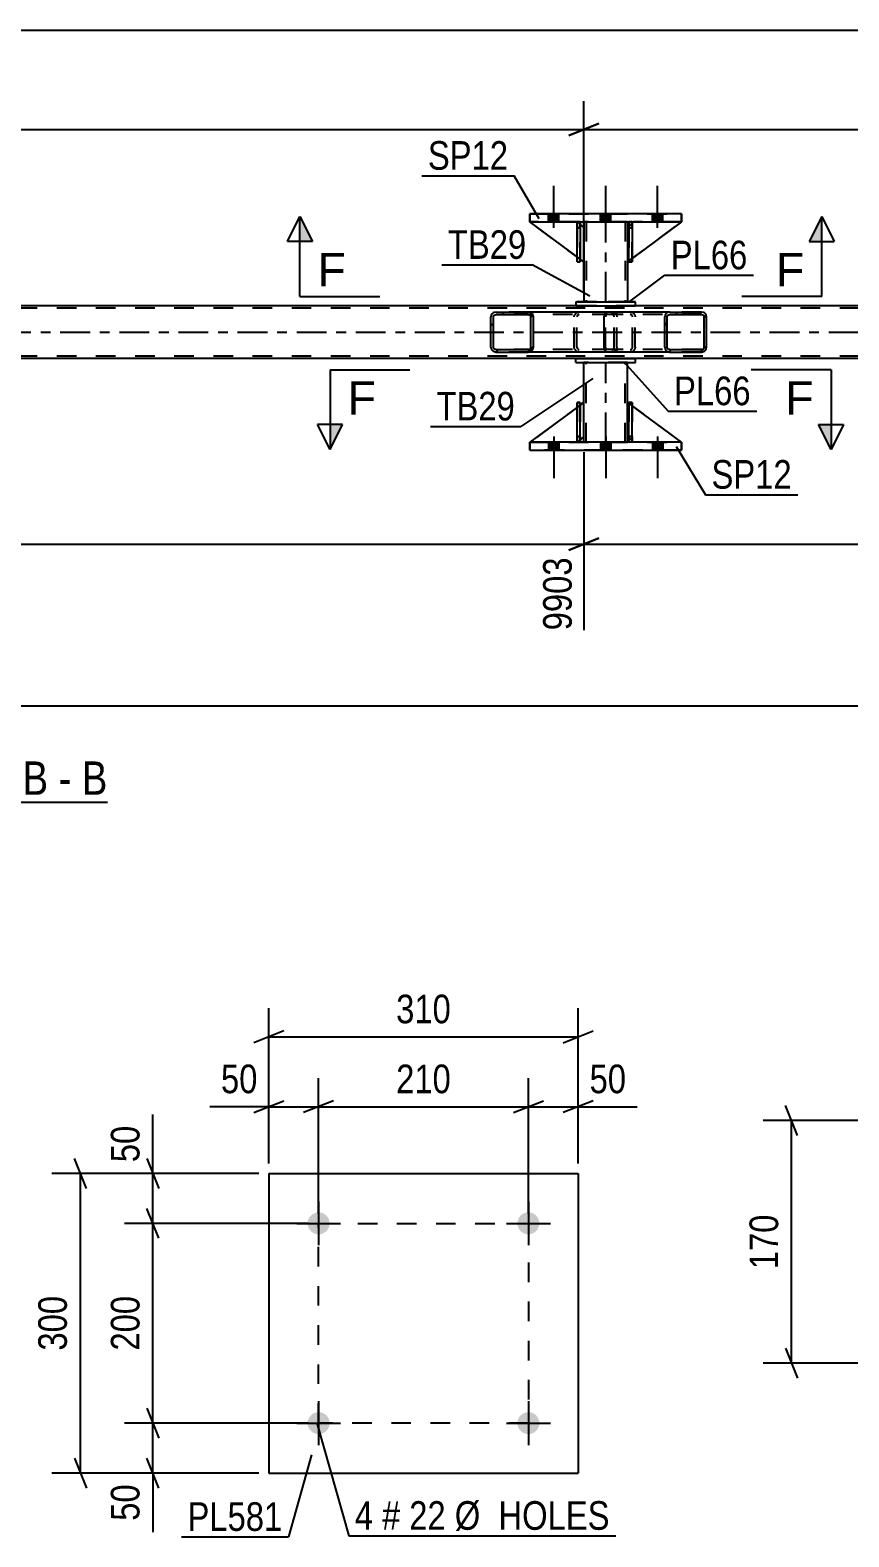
# Model space of a CAD drawing. Header units: millimetres. Extents: x 0 to 841, y 0 to 594.
# Drawn here: x 432.3 to 514.3, y 111.7 to 262.6 of the extents above; entities that cross this region are included whole.
import ezdxf

# ---------------------------------------------------------------- set-up
doc = ezdxf.new("R2010")
doc.units = ezdxf.units.MM
doc.linetypes.add('DXK_LINE_DOT2', pattern=[3.9198, 1.9599, -1.9599])
doc.linetypes.add('DXK_LINE_DOT3', pattern=[5.9187, 2.979, -0.9799, 0.9799, -0.9799])
doc.styles.add('Arial', font='arial.ttf', dxfattribs={"height": 0.2})
doc.styles.add('Arial Narrow', font='ARIALN.TTF', dxfattribs={"height": 0.2})

# ---------------------------------------------------------------- blocks, each defined once
blk = doc.blocks.new('Unknown-272366151-12 - 3615')
at = {"color": 6, "linetype": 'Continuous'}
blk.add_line((412.38, 185.25), (440.03, 185.25), dxfattribs=at)
at = {"color": 0, "linetype": 'Continuous'}
for points in [[(430.49, 186), (430.49, 189.5), (412.38, 189.5), (412.38, 186)], [(434.09, 186), (434.09, 189.5), (431.54, 189.5), (431.54, 186)], [(436.42, 186), (436.42, 189.5), (435.14, 189.5), (435.14, 186)], [(440.03, 186), (440.03, 189.5), (437.47, 189.5), (437.47, 186)]]:
    blk.add_wipeout(points, dxfattribs=at)
at = {"color": 7, "linetype": 'Continuous', "style": 'Arial Narrow'}
for s, p in [('SECTION ', (412.38, 186)), ('B', (431.54, 186)), ('B', (437.47, 186)), ('-', (435.14, 186))]:
    blk.add_text(s, height=3.34, dxfattribs=at).set_placement(p)
blk = doc.blocks.new('Part-272366151-3712 - 3615')
at = {"color": 7, "linetype": 'DXK_LINE_DOT2'}
for p, q in [((487.37, 225.29), (487.05, 225.29)), ((487.05, 221.89), (487.05, 225.29)), ((487.05, 221.29), (487.05, 225.29)), ((487.37, 225.29), (487.37, 221.89)), ((487.37, 221.29), (487.37, 225.29)), ((487.37, 221.89), (487.05, 221.89)), ((487.05, 221.29), (487.05, 221.89)), ((487.37, 221.89), (487.37, 221.29)), ((487.37, 221.29), (487.05, 221.29)), ((487.37, 221.29), (487.37, 221.29))]:
    blk.add_line(p, q, dxfattribs=at)
blk = doc.blocks.new('Part-272366151-3713 - 3615')
at = {"color": 2, "linetype": 'Continuous'}
for p, q in [((492.25, 221.29), (492.25, 225.29)), ((492.25, 225.29), (492.57, 225.29)), ((492.57, 221.29), (492.57, 225.29)), ((492.25, 221.29), (492.25, 221.29)), ((492.57, 221.29), (492.25, 221.29))]:
    blk.add_line(p, q, dxfattribs=at)
at = {"color": 7, "linetype": 'DXK_LINE_DOT2'}
for p, q in [((492.25, 225.29), (492.25, 221.89)), ((492.57, 221.89), (492.57, 225.29)), ((492.25, 221.89), (492.25, 221.29)), ((492.25, 221.89), (492.57, 221.89)), ((492.57, 221.29), (492.57, 221.89)), ((492.25, 221.29), (492.25, 221.29))]:
    blk.add_line(p, q, dxfattribs=at)
blk = doc.blocks.new('Part-272366151-3717 - 3615')
at = {"color": 7, "linetype": 'DXK_LINE_DOT2'}
for p, q in [((487.72, 225.29), (482.32, 221.29)), ((487.72, 221.89), (487.72, 225.29)), ((487.12, 221.29), (487.72, 221.89)), ((482.32, 221.29), (487.12, 221.29))]:
    blk.add_line(p, q, dxfattribs=at)
blk = doc.blocks.new('Part-272366151-3657 - 3615')
at = {"linetype": 'Continuous'}
h = blk.add_hatch(dxfattribs=at)
h.set_pattern_fill('', scale=0.7, style=0, pattern_type=0)
h.set_pattern_definition([(45, (499.9876, 234.0358), (-1.57154, 1.57154), [])])
h.paths.add_polyline_path([(500.03, 233.85), (499.99, 234.04), (499.88, 234.19), (499.72, 234.3), (499.52, 234.33), (496.34, 234.33), (496.15, 234.3), (495.98, 234.19), (495.87, 234.04), (495.84, 233.85), (495.84, 230.81), (495.87, 230.63), (495.98, 230.47), (496.15, 230.37), (496.34, 230.33), (499.52, 230.33), (499.72, 230.37), (499.88, 230.47), (499.99, 230.63), (500.03, 230.81)])
h.paths.add_polyline_path([(499.76, 230.72), (499.7, 230.64), (499.62, 230.59), (499.52, 230.57), (496.34, 230.57), (496.24, 230.59), (496.16, 230.64), (496.11, 230.72), (496.09, 230.81), (496.09, 233.85), (496.11, 233.94), (496.16, 234.02), (496.24, 234.07), (496.34, 234.09), (499.52, 234.09), (499.62, 234.07), (499.7, 234.02), (499.76, 233.94), (499.77, 233.85), (499.77, 230.81)])
at = {"color": 2, "linetype": 'Continuous'}
for p, q in [((489.77, 233.85), (489.79, 234.04)), ((489.77, 230.81), (489.77, 233.85)), ((489.79, 234.04), (489.85, 234.19)), ((489.85, 234.19), (489.93, 234.3)), ((489.93, 234.3), (490.04, 234.33)), ((496.34, 234.33), (490.04, 234.33)), ((495.87, 234.04), (495.84, 233.85)), ((495.84, 230.81), (495.84, 233.85)), ((496.09, 233.85), (496.11, 233.94)), ((496.09, 230.81), (496.09, 233.85)), ((496.11, 233.94), (496.16, 234.02)), ((496.34, 234.33), (496.15, 234.3)), ((496.16, 234.02), (496.24, 234.07)), ((496.24, 234.07), (496.34, 234.09)), ((496.34, 234.33), (499.52, 234.33)), ((496.34, 234.09), (499.52, 234.09)), ((499.72, 234.3), (499.52, 234.33)), ((499.52, 234.09), (499.62, 234.07)), ((499.62, 234.07), (499.7, 234.02)), ((499.7, 234.02), (499.76, 233.94)), ((499.76, 233.94), (499.77, 233.85)), ((499.77, 230.81), (499.77, 233.85)), ((500.03, 233.85), (499.99, 234.04)), ((500.03, 230.81), (500.03, 233.85)), ((489.79, 230.63), (489.77, 230.81)), ((495.84, 230.81), (495.87, 230.63)), ((496.11, 230.72), (496.09, 230.81)), ((499.77, 230.81), (499.76, 230.72)), ((499.99, 230.63), (500.03, 230.81)), ((489.85, 230.47), (489.79, 230.63)), ((489.93, 230.37), (489.85, 230.47)), ((490.04, 230.33), (489.93, 230.37)), ((496.34, 230.33), (490.04, 230.33)), ((496.16, 230.64), (496.11, 230.72)), ((496.15, 230.37), (496.34, 230.33)), ((496.24, 230.59), (496.16, 230.64)), ((496.34, 230.57), (496.24, 230.59)), ((496.34, 230.57), (499.52, 230.57)), ((496.34, 230.33), (499.52, 230.33)), ((499.62, 230.59), (499.52, 230.57)), ((499.52, 230.33), (499.72, 230.37)), ((499.7, 230.64), (499.62, 230.59)), ((499.76, 230.72), (499.7, 230.64))]:
    blk.add_line(p, q, dxfattribs=at)
at = {"color": 7, "linetype": 'DXK_LINE_DOT2'}
for p, q in [((489.91, 233.94), (489.9, 233.85)), ((489.9, 230.81), (489.9, 233.85)), ((489.94, 234.02), (489.91, 233.94)), ((489.99, 234.07), (489.94, 234.02)), ((490.04, 234.09), (489.99, 234.07)), ((499.52, 234.09), (490.04, 234.09)), ((491.03, 234.09), (491.03, 234.33)), ((492.37, 234.33), (492.57, 234.3)), ((492.47, 234.07), (492.37, 234.09)), ((492.55, 234.02), (492.47, 234.07)), ((492.6, 233.94), (492.55, 234.02)), ((492.62, 233.85), (492.6, 233.94)), ((492.62, 230.81), (492.62, 233.85)), ((492.84, 234.04), (492.88, 233.85)), ((492.88, 230.81), (492.88, 233.85)), ((499.52, 234.33), (496.34, 234.33)), ((489.9, 230.81), (489.91, 230.72)), ((492.6, 230.72), (492.62, 230.81)), ((492.88, 230.81), (492.84, 230.63)), ((489.91, 230.72), (489.94, 230.64)), ((489.94, 230.64), (489.99, 230.59)), ((489.99, 230.59), (490.04, 230.57)), ((499.52, 230.57), (490.04, 230.57)), ((491.03, 230.33), (491.03, 230.57)), ((492.37, 230.57), (492.47, 230.59)), ((492.57, 230.37), (492.37, 230.33)), ((492.47, 230.59), (492.55, 230.64)), ((492.55, 230.64), (492.6, 230.72)), ((499.52, 230.33), (496.34, 230.33))]:
    blk.add_line(p, q, dxfattribs=at)
for centre, start, end in [((492.39, 233.84), 23.8494, 68.8059), ((492.39, 230.83), 291.1941, 336.1506)]:
    blk.add_arc(centre, 0.492, start, end, dxfattribs=at)
at = {"color": 2, "linetype": 'Continuous'}
for centre, start, end in [((496.32, 233.84), 111.1941, 156.1506), ((499.54, 233.84), 23.8494, 68.8059), ((496.32, 230.83), 203.8494, 248.8059), ((499.54, 230.83), 291.1941, 336.1506)]:
    blk.add_arc(centre, 0.492, start, end, dxfattribs=at)
blk = doc.blocks.new('Part-272366151-3714 - 3615')
at = {"color": 2, "linetype": 'Continuous'}
for p, q in [((487.05, 221.29), (487.05, 225.29)), ((487.05, 225.29), (487.37, 225.29)), ((487.37, 221.29), (487.37, 225.29)), ((487.05, 221.29), (487.05, 221.29)), ((487.37, 221.29), (487.05, 221.29))]:
    blk.add_line(p, q, dxfattribs=at)
at = {"color": 7, "linetype": 'DXK_LINE_DOT2'}
for p, q in [((487.05, 225.29), (487.05, 221.89)), ((487.37, 221.89), (487.37, 225.29)), ((487.05, 221.89), (487.05, 221.29)), ((487.05, 221.89), (487.37, 221.89)), ((487.37, 221.29), (487.37, 221.89)), ((487.05, 221.29), (487.05, 221.29))]:
    blk.add_line(p, q, dxfattribs=at)
blk = doc.blocks.new('Part-272366151-3733 - 3615')
at = {"color": 2, "linetype": 'Continuous'}
for p, q in [((487.05, 239.87), (482.32, 243.37)), ((487.37, 243.12), (487.72, 242.77)), ((487.72, 242.77), (487.72, 239.37)), ((487.72, 239.37), (487.37, 239.63))]:
    blk.add_line(p, q, dxfattribs=at)
at = {"color": 7, "linetype": 'DXK_LINE_DOT2'}
for p, q in [((487.12, 243.37), (482.32, 243.37)), ((487.37, 243.12), (487.12, 243.37)), ((487.37, 239.63), (487.05, 239.87))]:
    blk.add_line(p, q, dxfattribs=at)
blk = doc.blocks.new('Part-272366151-3736 - 3615')
at = {"color": 7, "linetype": 'DXK_LINE_DOT2'}
for p, q in [((492.72, 243.37), (492.12, 242.77)), ((492.12, 239.37), (497.52, 243.37)), ((492.12, 242.77), (492.72, 243.37)), ((497.52, 243.37), (492.72, 243.37)), ((492.12, 242.77), (492.12, 239.37)), ((492.12, 242.77), (492.12, 242.77)), ((492.12, 242.77), (492.12, 239.37))]:
    blk.add_line(p, q, dxfattribs=at)
blk = doc.blocks.new('Part-272366151-3746 - 3615')
at = {"color": 2, "linetype": 'Continuous'}
for p, q in [((487.72, 243.37), (487.72, 242.77)), ((492.12, 243.37), (492.12, 242.77)), ((487.72, 239.37), (487.72, 235.37)), ((492.12, 239.37), (492.12, 235.37))]:
    blk.add_line(p, q, dxfattribs=at)
at = {"color": 7, "linetype": 'DXK_LINE_DOT2'}
for p, q in [((492.12, 243.37), (487.72, 243.37)), ((487.96, 243.37), (487.96, 235.37)), ((491.88, 243.37), (491.88, 235.37)), ((487.72, 242.77), (487.72, 239.37)), ((492.12, 242.77), (492.12, 239.37)), ((492.12, 235.37), (487.72, 235.37))]:
    blk.add_line(p, q, dxfattribs=at)
at = {"color": 7, "linetype": 'DXK_LINE_DOT3'}
blk.add_line((489.92, 235.37), (489.92, 243.37), dxfattribs=at)
blk = doc.blocks.new('Part-272366151-3751 - 3615')
at = {"color": 2, "linetype": 'Continuous'}
for p, q in [((486.92, 235.37), (486.92, 234.97)), ((486.92, 235.37), (492.92, 235.37)), ((492.92, 234.97), (492.92, 235.37)), ((486.92, 234.97), (492.92, 234.97))]:
    blk.add_line(p, q, dxfattribs=at)
at = {"color": 7, "linetype": 'DXK_LINE_DOT2'}
for p, q in [((492.92, 235.37), (486.92, 235.37)), ((486.92, 234.97), (492.92, 234.97))]:
    blk.add_line(p, q, dxfattribs=at)
blk = doc.blocks.new('Part-272366151-3756 - 3615')
at = {"color": 2, "linetype": 'Continuous'}
for p, q in [((486.92, 229.29), (486.92, 229.69)), ((486.92, 229.69), (492.92, 229.69)), ((486.92, 229.29), (492.92, 229.29)), ((492.92, 229.29), (492.92, 229.69))]:
    blk.add_line(p, q, dxfattribs=at)
at = {"color": 7, "linetype": 'DXK_LINE_DOT2'}
for p, q in [((486.92, 229.69), (492.92, 229.69)), ((486.92, 229.29), (486.92, 229.29)), ((486.92, 229.29), (492.92, 229.29)), ((492.92, 229.29), (492.92, 229.29))]:
    blk.add_line(p, q, dxfattribs=at)
blk = doc.blocks.new('Part-272366151-3761 - 3615')
at = {"color": 2, "linetype": 'Continuous'}
for p, q in [((497.52, 244.17), (482.32, 244.17)), ((482.32, 244.17), (482.32, 243.37)), ((482.32, 244.17), (482.32, 244.17)), ((482.32, 243.37), (497.52, 243.37)), ((482.32, 243.37), (482.32, 243.37)), ((497.52, 243.37), (497.52, 244.17)), ((497.52, 244.17), (497.52, 244.17)), ((497.52, 243.37), (497.52, 243.37))]:
    blk.add_line(p, q, dxfattribs=at)
at = {"color": 7, "linetype": 'DXK_LINE_DOT2'}
for p, q in [((482.32, 244.17), (497.52, 244.17)), ((482.32, 243.37), (482.32, 244.17)), ((482.32, 243.37), (497.52, 243.37)), ((497.52, 244.17), (497.52, 243.37))]:
    blk.add_line(p, q, dxfattribs=at)
blk = doc.blocks.new('Part-272366151-3762 - 3615')
at = {"linetype": 'Continuous'}
h = blk.add_hatch(dxfattribs=at)
h.set_pattern_fill('', scale=0.7, style=0, pattern_type=0)
h.set_pattern_definition([(45, (482.6423, 234.0358), (-1.57154, 1.57154), [])])
h.paths.add_polyline_path([(482.68, 233.85), (482.64, 234.04), (482.53, 234.19), (482.37, 234.3), (482.17, 234.33), (478.94, 234.33), (478.74, 234.3), (478.57, 234.19), (478.46, 234.04), (478.42, 233.85), (478.42, 230.81), (478.46, 230.63), (478.57, 230.47), (478.74, 230.37), (478.94, 230.33), (482.17, 230.33), (482.37, 230.37), (482.53, 230.47), (482.64, 230.63), (482.68, 230.81)])
h.paths.add_polyline_path([(482.41, 230.72), (482.35, 230.64), (482.27, 230.59), (482.17, 230.57), (478.94, 230.57), (478.84, 230.59), (478.75, 230.64), (478.7, 230.72), (478.68, 230.81), (478.68, 233.85), (478.7, 233.94), (478.75, 234.02), (478.84, 234.07), (478.94, 234.09), (482.17, 234.09), (482.27, 234.07), (482.35, 234.02), (482.41, 233.94), (482.43, 233.85), (482.43, 230.81)])
at = {"color": 2, "linetype": 'Continuous'}
for p, q in [((478.46, 234.04), (478.42, 233.85)), ((478.42, 230.81), (478.42, 233.85)), ((478.68, 233.85), (478.7, 233.94)), ((478.68, 230.81), (478.68, 233.85)), ((478.7, 233.94), (478.75, 234.02)), ((478.94, 234.33), (478.74, 234.3)), ((478.75, 234.02), (478.84, 234.07)), ((478.84, 234.07), (478.94, 234.09)), ((478.94, 234.33), (482.17, 234.33)), ((478.94, 234.09), (482.17, 234.09)), ((490.04, 234.33), (482.17, 234.33)), ((482.37, 234.3), (482.17, 234.33)), ((482.17, 234.09), (482.27, 234.07)), ((482.27, 234.07), (482.35, 234.02)), ((482.35, 234.02), (482.41, 233.94)), ((482.41, 233.94), (482.43, 233.85)), ((482.43, 230.81), (482.43, 233.85)), ((482.68, 233.85), (482.64, 234.04)), ((482.68, 230.81), (482.68, 233.85)), ((478.42, 230.81), (478.46, 230.63)), ((478.7, 230.72), (478.68, 230.81)), ((482.43, 230.81), (482.41, 230.72)), ((482.64, 230.63), (482.68, 230.81)), ((478.75, 230.64), (478.7, 230.72)), ((478.74, 230.37), (478.94, 230.33)), ((478.84, 230.59), (478.75, 230.64)), ((478.94, 230.57), (478.84, 230.59)), ((478.94, 230.57), (482.17, 230.57)), ((478.94, 230.33), (482.17, 230.33)), ((482.27, 230.59), (482.17, 230.57)), ((482.17, 230.33), (482.37, 230.37)), ((490.04, 230.33), (482.17, 230.33)), ((482.35, 230.64), (482.27, 230.59)), ((482.41, 230.72), (482.35, 230.64))]:
    blk.add_line(p, q, dxfattribs=at)
at = {"color": 7, "linetype": 'DXK_LINE_DOT2'}
for p, q in [((482.17, 234.33), (478.94, 234.33)), ((490.52, 234.09), (478.94, 234.09)), ((486.77, 233.85), (486.81, 234.04)), ((486.77, 230.81), (486.77, 233.85)), ((487.05, 233.94), (487.03, 233.85)), ((487.03, 230.81), (487.03, 233.85)), ((487.1, 234.02), (487.05, 233.94)), ((487.09, 234.3), (487.28, 234.33)), ((487.19, 234.07), (487.1, 234.02)), ((487.28, 234.09), (487.19, 234.07)), ((490.52, 234.33), (490.04, 234.33)), ((490.52, 234.33), (490.72, 234.3)), ((490.62, 234.07), (490.52, 234.09)), ((490.7, 234.02), (490.62, 234.07)), ((490.76, 233.94), (490.7, 234.02)), ((490.78, 233.85), (490.76, 233.94)), ((490.78, 230.81), (490.78, 233.85)), ((490.99, 234.04), (491.03, 233.85)), ((491.03, 230.81), (491.03, 233.85)), ((486.81, 230.63), (486.77, 230.81)), ((487.03, 230.81), (487.05, 230.72)), ((490.76, 230.72), (490.78, 230.81)), ((491.03, 230.81), (490.99, 230.63)), ((490.52, 230.57), (478.94, 230.57)), ((482.17, 230.33), (478.94, 230.33)), ((487.05, 230.72), (487.1, 230.64)), ((487.28, 230.33), (487.09, 230.37)), ((487.1, 230.64), (487.19, 230.59)), ((487.19, 230.59), (487.28, 230.57)), ((490.52, 230.33), (490.04, 230.33)), ((490.52, 230.57), (490.62, 230.59)), ((490.72, 230.37), (490.52, 230.33)), ((490.62, 230.59), (490.7, 230.64)), ((490.7, 230.64), (490.76, 230.72))]:
    blk.add_line(p, q, dxfattribs=at)
at = {"color": 2, "linetype": 'Continuous'}
for centre, start, end in [((478.92, 233.83), 110.7583, 155.68), ((482.19, 233.83), 24.32, 69.2417), ((478.92, 230.83), 204.32, 249.2417), ((482.19, 230.83), 290.7583, 335.68)]:
    blk.add_arc(centre, 0.496, start, end, dxfattribs=at)
at = {"color": 7, "linetype": 'DXK_LINE_DOT2'}
for centre, start, end in [((487.27, 233.83), 110.7583, 155.6801), ((490.54, 233.83), 24.3199, 69.2417), ((487.27, 230.83), 204.3199, 249.2417), ((490.54, 230.83), 290.7583, 335.6801)]:
    blk.add_arc(centre, 0.496, start, end, dxfattribs=at)
blk = doc.blocks.new('Part-272366151-3763 - 3615')
at = {"color": 7, "linetype": 'DXK_LINE_DOT2'}
for p, q in [((487.05, 242.77), (487.05, 243.37)), ((487.05, 243.37), (487.05, 243.37)), ((487.05, 243.37), (487.05, 239.37)), ((487.05, 243.37), (487.37, 243.37)), ((487.37, 243.37), (487.37, 242.77)), ((487.37, 239.37), (487.37, 243.37)), ((487.05, 239.37), (487.05, 242.77)), ((487.05, 242.77), (487.37, 242.77)), ((487.37, 242.77), (487.37, 239.37)), ((487.05, 239.37), (487.37, 239.37))]:
    blk.add_line(p, q, dxfattribs=at)
blk = doc.blocks.new('Part-272366151-3764 - 3615')
at = {"color": 2, "linetype": 'Continuous'}
for p, q in [((492.57, 243.37), (492.25, 243.37)), ((492.25, 239.37), (492.25, 243.37)), ((492.57, 243.37), (492.57, 243.37)), ((492.57, 243.37), (492.57, 239.37)), ((492.57, 239.37), (492.25, 239.37))]:
    blk.add_line(p, q, dxfattribs=at)
at = {"color": 7, "linetype": 'DXK_LINE_DOT2'}
for p, q in [((492.25, 243.37), (492.25, 242.77)), ((492.57, 242.77), (492.57, 243.37)), ((492.57, 242.77), (492.25, 242.77)), ((492.25, 242.77), (492.25, 239.37)), ((492.57, 239.37), (492.57, 242.77))]:
    blk.add_line(p, q, dxfattribs=at)
blk = doc.blocks.new('Part-272366151-3765 - 3615')
at = {"color": 2, "linetype": 'Continuous'}
for p, q in [((487.37, 243.37), (487.05, 243.37)), ((487.05, 239.37), (487.05, 243.37)), ((487.37, 243.37), (487.37, 243.37)), ((487.37, 243.37), (487.37, 239.37)), ((487.37, 239.37), (487.05, 239.37))]:
    blk.add_line(p, q, dxfattribs=at)
at = {"color": 7, "linetype": 'DXK_LINE_DOT2'}
for p, q in [((487.05, 243.37), (487.05, 242.77)), ((487.37, 242.77), (487.37, 243.37)), ((487.37, 242.77), (487.05, 242.77)), ((487.05, 242.77), (487.05, 239.37)), ((487.37, 239.37), (487.37, 242.77))]:
    blk.add_line(p, q, dxfattribs=at)
blk = doc.blocks.new('Part-272366151-3768 - 3615')
at = {"color": 7, "linetype": 'DXK_LINE_DOT2'}
for p, q in [((487.72, 239.37), (482.32, 243.37)), ((482.32, 243.37), (487.12, 243.37)), ((487.12, 243.37), (487.72, 242.77)), ((487.72, 242.77), (487.72, 239.37))]:
    blk.add_line(p, q, dxfattribs=at)
blk = doc.blocks.new('Part-272366151-3777 - 3615')
at = {"color": 2, "linetype": 'Continuous'}
for p, q in [((487.05, 224.79), (482.32, 221.29)), ((487.72, 225.29), (487.37, 225.03)), ((487.72, 221.89), (487.72, 225.29)), ((487.72, 221.89), (487.37, 221.54))]:
    blk.add_line(p, q, dxfattribs=at)
at = {"color": 7, "linetype": 'DXK_LINE_DOT2'}
for p, q in [((487.37, 225.03), (487.05, 224.79)), ((482.32, 221.29), (482.32, 221.29)), ((482.32, 221.29), (482.32, 221.29)), ((482.32, 221.29), (487.12, 221.29)), ((487.12, 221.29), (487.37, 221.54))]:
    blk.add_line(p, q, dxfattribs=at)
blk = doc.blocks.new('Part-272366151-3780 - 3615')
at = {"color": 7, "linetype": 'DXK_LINE_DOT2'}
for p, q in [((492.12, 221.89), (492.12, 225.29)), ((492.12, 225.29), (497.52, 221.29)), ((492.12, 225.29), (492.12, 221.89)), ((492.72, 221.29), (492.12, 221.89)), ((492.12, 221.89), (492.12, 221.89)), ((492.12, 221.89), (492.72, 221.29)), ((497.52, 221.29), (492.72, 221.29))]:
    blk.add_line(p, q, dxfattribs=at)
blk = doc.blocks.new('Part-272366151-3783 - 3615')
at = {"color": 2, "linetype": 'Continuous'}
for p, q in [((492.12, 225.29), (492.12, 225.29)), ((492.12, 221.89), (492.12, 225.29)), ((492.25, 225.2), (492.12, 225.29)), ((497.52, 221.29), (492.57, 224.96)), ((492.12, 221.89), (492.12, 221.89)), ((492.25, 221.76), (492.12, 221.89)), ((492.72, 221.29), (492.57, 221.44))]:
    blk.add_line(p, q, dxfattribs=at)
at = {"color": 7, "linetype": 'DXK_LINE_DOT2'}
for p, q in [((492.12, 221.89), (492.12, 225.29)), ((492.57, 224.96), (492.25, 225.2)), ((492.72, 221.29), (492.12, 221.89)), ((492.57, 221.44), (492.25, 221.76)), ((497.52, 221.29), (492.72, 221.29))]:
    blk.add_line(p, q, dxfattribs=at)
blk = doc.blocks.new('Part-272366151-3788 - 3615')
at = {"color": 2, "linetype": 'Continuous'}
for p, q in [((482.32, 221.29), (482.32, 220.49)), ((497.52, 221.29), (482.32, 221.29)), ((482.32, 221.29), (482.32, 221.29)), ((482.32, 220.49), (497.52, 220.49)), ((482.32, 220.49), (482.32, 220.49)), ((497.52, 220.49), (497.52, 221.29)), ((497.52, 221.29), (497.52, 221.29)), ((497.52, 220.49), (497.52, 220.49))]:
    blk.add_line(p, q, dxfattribs=at)
at = {"color": 7, "linetype": 'DXK_LINE_DOT2'}
for p, q in [((482.32, 220.49), (482.32, 221.29)), ((482.32, 221.29), (497.52, 221.29)), ((497.52, 220.49), (482.32, 220.49)), ((497.52, 221.29), (497.52, 220.49))]:
    blk.add_line(p, q, dxfattribs=at)
blk = doc.blocks.new('Part-272366151-3801 - 3615')
at = {"color": 2, "linetype": 'Continuous'}
for p, q in [((487.72, 225.29), (487.72, 229.29)), ((492.12, 225.29), (492.12, 229.29)), ((487.72, 221.29), (487.72, 221.89)), ((492.12, 221.29), (492.12, 221.89))]:
    blk.add_line(p, q, dxfattribs=at)
at = {"color": 7, "linetype": 'DXK_LINE_DOT2'}
for p, q in [((492.12, 229.29), (487.72, 229.29)), ((487.96, 221.29), (487.96, 229.29)), ((491.88, 221.29), (491.88, 229.29)), ((487.72, 221.89), (487.72, 225.29)), ((492.12, 221.89), (492.12, 225.29)), ((492.12, 221.29), (487.72, 221.29)), ((491.64, 221.29), (488.2, 221.29))]:
    blk.add_line(p, q, dxfattribs=at)
at = {"color": 7, "linetype": 'DXK_LINE_DOT3'}
blk.add_line((489.92, 221.29), (489.92, 229.29), dxfattribs=at)
blk = doc.blocks.new('Part-272366151-3802 - 3615')
at = {"color": 7, "linetype": 'DXK_LINE_DOT2'}
for p, q in [((492.25, 242.77), (492.25, 243.37)), ((492.25, 243.37), (492.25, 243.37)), ((492.25, 243.37), (492.25, 239.37)), ((492.25, 243.37), (492.57, 243.37)), ((492.57, 243.37), (492.57, 242.77)), ((492.57, 239.37), (492.57, 243.37)), ((492.25, 239.37), (492.25, 242.77)), ((492.25, 242.77), (492.57, 242.77)), ((492.57, 242.77), (492.57, 239.37)), ((492.25, 239.37), (492.57, 239.37))]:
    blk.add_line(p, q, dxfattribs=at)
blk = doc.blocks.new('Part-272366151-3804 - 3615')
at = {"color": 7, "linetype": 'DXK_LINE_DOT2'}
for p, q in [((754.43, 234.73), (91.69, 234.73)), ((492.92, 234.97), (486.92, 234.97)), ((754.43, 229.93), (91.69, 229.93))]:
    blk.add_line(p, q, dxfattribs=at)
at = {"color": 2, "linetype": 'Continuous'}
for p, q in [((486.92, 234.97), (237.51, 234.97)), ((657.19, 234.97), (492.92, 234.97)), ((754.43, 229.69), (237.51, 229.69))]:
    blk.add_line(p, q, dxfattribs=at)
at = {"color": 7, "linetype": 'DXK_LINE_DOT3'}
blk.add_line((92.03, 232.33), (754.43, 232.33), dxfattribs=at)
blk = doc.blocks.new('Part-272366151-3807 - 3615')
at = {"color": 7, "linetype": 'DXK_LINE_DOT2'}
for p, q in [((492.12, 242.77), (492.72, 243.37)), ((492.57, 243.22), (492.25, 242.9)), ((497.52, 243.37), (492.72, 243.37)), ((492.12, 242.77), (492.12, 239.37)), ((492.12, 239.37), (492.57, 239.7))]:
    blk.add_line(p, q, dxfattribs=at)
at = {"color": 2, "linetype": 'Continuous'}
for p, q in [((492.25, 242.9), (492.12, 242.77)), ((492.72, 243.37), (492.57, 243.22)), ((497.52, 243.37), (492.57, 239.7)), ((492.12, 242.77), (492.12, 239.37)), ((492.12, 242.77), (492.12, 242.77)), ((492.25, 239.46), (492.12, 239.37))]:
    blk.add_line(p, q, dxfattribs=at)
blk = doc.blocks.new('Part-272366151-3808 - 3615')
at = {"color": 7, "linetype": 'DXK_LINE_DOT2'}
for p, q in [((492.57, 225.29), (492.25, 225.29)), ((492.25, 221.89), (492.25, 225.29)), ((492.25, 221.29), (492.25, 225.29)), ((492.57, 225.29), (492.57, 221.89)), ((492.57, 221.29), (492.57, 225.29)), ((492.57, 221.89), (492.25, 221.89)), ((492.25, 221.29), (492.25, 221.89)), ((492.57, 221.89), (492.57, 221.29)), ((492.57, 221.29), (492.25, 221.29)), ((492.57, 221.29), (492.57, 221.29))]:
    blk.add_line(p, q, dxfattribs=at)
blk = doc.blocks.new('Bolt-272366151-3864 - 3615')
at = {"linetype": 'Continuous'}
for points in [[(485.24, 221.29), (484.2, 221.29), (484.2, 220.49), (485.24, 220.49)], [(485.24, 221.29), (484.2, 221.29), (484.2, 220.49), (485.24, 220.49)], [(485.24, 221.29), (484.2, 221.29), (484.2, 220.49), (485.24, 220.49)], [(490.44, 221.29), (489.4, 221.29), (489.4, 220.49), (490.44, 220.49)], [(490.44, 221.29), (489.4, 221.29), (489.4, 220.49), (490.44, 220.49)], [(495.64, 221.29), (494.6, 221.29), (494.6, 220.49), (495.64, 220.49)], [(495.64, 221.29), (494.6, 221.29), (494.6, 220.49), (495.64, 220.49)], [(495.64, 221.29), (494.6, 221.29), (494.6, 220.49), (495.64, 220.49)]]:
    blk.add_hatch(color=1, dxfattribs=at).paths.add_polyline_path(points)
at = {"color": 1, "linetype": 'Continuous'}
for p, q in [((484.72, 221.89), (484.72, 217.69)), ((484.72, 221.89), (484.72, 217.69)), ((484.72, 221.89), (484.72, 217.69)), ((489.92, 221.89), (489.92, 217.69)), ((489.92, 221.89), (489.92, 217.69)), ((495.12, 221.89), (495.12, 217.69)), ((495.12, 221.89), (495.12, 217.69)), ((495.12, 221.89), (495.12, 217.69)), ((484.2, 221.29), (484.2, 220.49)), ((484.2, 221.29), (484.2, 220.49)), ((484.2, 221.29), (484.2, 220.49)), ((485.24, 221.29), (485.24, 220.49)), ((485.24, 221.29), (485.24, 220.49)), ((485.24, 221.29), (485.24, 220.49)), ((489.4, 221.29), (489.4, 220.49)), ((489.4, 221.29), (489.4, 220.49)), ((490.44, 221.29), (490.44, 220.49)), ((490.44, 221.29), (490.44, 220.49)), ((494.6, 221.29), (494.6, 220.49)), ((494.6, 221.29), (494.6, 220.49)), ((494.6, 221.29), (494.6, 220.49)), ((495.64, 221.29), (495.64, 220.49)), ((495.64, 221.29), (495.64, 220.49)), ((495.64, 221.29), (495.64, 220.49))]:
    blk.add_line(p, q, dxfattribs=at)
blk = doc.blocks.new('Bolt-272366151-3865 - 3615')
at = {"linetype": 'Continuous'}
for points in [[(484.2, 243.37), (485.24, 243.37), (485.24, 244.17), (484.2, 244.17)], [(484.2, 243.37), (485.24, 243.37), (485.24, 244.17), (484.2, 244.17)], [(484.2, 243.37), (485.24, 243.37), (485.24, 244.17), (484.2, 244.17)], [(489.4, 243.37), (490.44, 243.37), (490.44, 244.17), (489.4, 244.17)], [(489.4, 243.37), (490.44, 243.37), (490.44, 244.17), (489.4, 244.17)], [(494.6, 243.37), (495.64, 243.37), (495.64, 244.17), (494.6, 244.17)], [(494.6, 243.37), (495.64, 243.37), (495.64, 244.17), (494.6, 244.17)], [(494.6, 243.37), (495.64, 243.37), (495.64, 244.17), (494.6, 244.17)]]:
    blk.add_hatch(color=1, dxfattribs=at).paths.add_polyline_path(points)
at = {"color": 1, "linetype": 'Continuous'}
for p, q in [((484.72, 242.77), (484.72, 246.97)), ((484.72, 242.77), (484.72, 246.97)), ((484.72, 242.77), (484.72, 246.97)), ((489.92, 242.77), (489.92, 246.97)), ((489.92, 242.77), (489.92, 246.97)), ((495.12, 242.77), (495.12, 246.97)), ((495.12, 242.77), (495.12, 246.97)), ((495.12, 242.77), (495.12, 246.97)), ((484.2, 243.37), (484.2, 244.17)), ((484.2, 243.37), (484.2, 244.17)), ((484.2, 243.37), (484.2, 244.17)), ((485.24, 243.37), (485.24, 244.17)), ((485.24, 243.37), (485.24, 244.17)), ((485.24, 243.37), (485.24, 244.17)), ((489.4, 243.37), (489.4, 244.17)), ((489.4, 243.37), (489.4, 244.17)), ((490.44, 243.37), (490.44, 244.17)), ((490.44, 243.37), (490.44, 244.17)), ((494.6, 243.37), (494.6, 244.17)), ((494.6, 243.37), (494.6, 244.17)), ((494.6, 243.37), (494.6, 244.17)), ((495.64, 243.37), (495.64, 244.17)), ((495.64, 243.37), (495.64, 244.17)), ((495.64, 243.37), (495.64, 244.17))]:
    blk.add_line(p, q, dxfattribs=at)
blk = doc.blocks.new('Part-272366151-23508 - 23507')
at = {"color": 2, "linetype": 'Continuous'}
for p, q in [((456.18, 148.1), (456.18, 118.1)), ((456.18, 148.1), (487.18, 148.1)), ((487.18, 148.1), (487.18, 118.1)), ((456.18, 118.1), (487.18, 118.1))]:
    blk.add_line(p, q, dxfattribs=at)
blk = doc.blocks.new('Bolt-272366151-23509 - 23507')
at = {"linetype": 'Continuous'}
for points in [[(462.28, 123.1, -1), (460.08, 123.1, -1)], [(483.28, 123.1, -1), (481.08, 123.1, -1)]]:
    blk.add_hatch(color=1, dxfattribs=at).paths.add_polyline_path(points)
at = {"color": 1, "linetype": 'Continuous'}
for p, q in [((461.18, 125.3), (461.18, 120.9)), ((482.18, 125.3), (482.18, 120.9)), ((458.98, 123.1), (463.38, 123.1)), ((479.98, 123.1), (484.38, 123.1))]:
    blk.add_line(p, q, dxfattribs=at)
blk = doc.blocks.new('Bolt-272366151-23510 - 23507')
at = {"linetype": 'Continuous'}
for points in [[(462.28, 143.1, -1), (460.08, 143.1, -1)], [(483.28, 143.1, -1), (481.08, 143.1, -1)]]:
    blk.add_hatch(color=1, dxfattribs=at).paths.add_polyline_path(points)
at = {"color": 1, "linetype": 'Continuous'}
for p, q in [((461.18, 145.3), (461.18, 140.9)), ((482.18, 145.3), (482.18, 140.9)), ((458.98, 143.1), (463.38, 143.1)), ((479.98, 143.1), (484.38, 143.1))]:
    blk.add_line(p, q, dxfattribs=at)
blk = doc.blocks.new('Rectangle-272366151-24117 - 23507')
at = {"color": 1, "linetype": 'DXK_LINE_DOT2'}
blk.add_lwpolyline([(461.18, 143.1), (482.18, 143.1), (482.18, 123.1), (461.18, 123.1), (461.18, 143.1)], close=True, dxfattribs=at)
blk = doc.blocks.new('StraightDimension-272366151-3090 - 3073')
at = {"color": 7, "linetype": 'Continuous'}
for p, q in [((509.14, 151.89), (507.94, 154.89)), ((515.31, 153.39), (505.69, 153.39)), ((508.54, 129.1), (508.54, 153.39)), ((507.94, 130.6), (509.14, 127.6)), ((515.31, 129.1), (505.69, 129.1))]:
    blk.add_line(p, q, dxfattribs=at)
at = {"color": 0}
blk.add_wipeout([(507.79, 144.59), (503.59, 144.59), (503.59, 137.9), (507.79, 137.9)], dxfattribs=at)
at = {"color": 3, "style": 'Arial Narrow'}
blk.add_text('170', height=2.863, rotation=90.0002, dxfattribs=at).set_placement((507.19, 138.5))
blk = doc.blocks.new('StraightDimension-272366151-3886 - 3615')
at = {"color": 7, "linetype": 'Continuous'}
for p, q in [((487.72, 236.37), (487.72, 255.45)), ((489.22, 253.2), (486.22, 252)), ((487.72, 252.6), (657.99, 252.6))]:
    blk.add_line(p, q, dxfattribs=at)
blk = doc.blocks.new('StraightDimension-272366151-3920 - 3615')
at = {"color": 7, "linetype": 'Continuous'}
for p, q in [((487.72, 220.29), (487.72, 202.47)), ((489.22, 211.69), (486.22, 210.49)), ((487.72, 211.09), (657.99, 211.09))]:
    blk.add_line(p, q, dxfattribs=at)
blk = doc.blocks.new('StraightDimension-272366151-3873 - 3615')
at = {"color": 7, "linetype": 'Continuous'}
blk.add_line((90.39, 194.9), (763.69, 194.9), dxfattribs=at)
blk = doc.blocks.new('StraightDimension-272366151-3894 - 3615')
at = {"color": 7, "linetype": 'Continuous'}
for p, q in [((487.72, 236.37), (487.72, 255.45)), ((232.31, 252.6), (487.72, 252.6)), ((486.22, 252), (489.22, 253.2))]:
    blk.add_line(p, q, dxfattribs=at)
blk = doc.blocks.new('StraightDimension-272366151-3914 - 3615')
at = {"color": 7, "linetype": 'Continuous'}
for p, q in [((487.72, 220.29), (487.72, 202.47)), ((486.22, 210.49), (489.22, 211.69)), ((232.31, 211.09), (487.72, 211.09))]:
    blk.add_line(p, q, dxfattribs=at)
at = {"color": 0, "linetype": 'Continuous'}
blk.add_wipeout([(487.12, 210.39), (482.92, 210.39), (482.92, 201.87), (487.12, 201.87)], dxfattribs=at)
at = {"color": 3, "linetype": 'Continuous', "style": 'Arial Narrow'}
blk.add_text('9903', height=2.863, rotation=90.0002, dxfattribs=at).set_placement((486.52, 202.47))
blk = doc.blocks.new('StraightDimension-272366151-3940 - 3615')
at = {"color": 7, "linetype": 'Continuous'}
blk.add_line((91.02, 262.56), (763.05, 262.56), dxfattribs=at)
blk = doc.blocks.new('StraightDimension-272366151-23592 - 23507')
at = {"color": 7, "linetype": 'Continuous'}
for p, q in [((445.19, 141.6), (443.99, 144.6)), ((460.18, 143.1), (441.74, 143.1)), ((444.59, 123.1), (444.59, 143.1)), ((443.99, 124.6), (445.19, 121.6)), ((460.18, 123.1), (441.74, 123.1))]:
    blk.add_line(p, q, dxfattribs=at)
at = {"color": 0}
blk.add_wipeout([(443.84, 136.44), (439.64, 136.44), (439.64, 129.76), (443.84, 129.76)], dxfattribs=at)
at = {"color": 3, "style": 'Arial Narrow'}
blk.add_text('200', height=2.863, rotation=90.0002, dxfattribs=at).set_placement((443.24, 130.36))
blk = doc.blocks.new('StraightDimension-272366151-23591 - 23507')
at = {"color": 7, "linetype": 'Continuous'}
for p, q in [((443.99, 149.6), (445.19, 146.6)), ((455.18, 148.1), (441.74, 148.1)), ((444.59, 143.1), (444.59, 148.1)), ((445.19, 141.6), (443.99, 144.6)), ((460.18, 143.1), (441.74, 143.1))]:
    blk.add_line(p, q, dxfattribs=at)
at = {"color": 0}
blk.add_wipeout([(443.84, 153.48), (439.64, 153.48), (439.64, 148.62), (443.84, 148.62)], dxfattribs=at)
at = {"color": 7, "linetype": 'Continuous'}
blk.add_line((444.59, 148.1), (444.59, 154), dxfattribs=at)
blk.add_line((444.59, 148.1), (444.59, 154), dxfattribs=at)
at = {"color": 3, "style": 'Arial Narrow'}
blk.add_text('50', height=2.863, rotation=90.0002, dxfattribs=at).set_placement((443.24, 149.22))
blk = doc.blocks.new('StraightDimension-272366151-24029 - 23507')
at = {"color": 7, "linetype": 'Continuous'}
for p, q in [((456.18, 149.1), (456.18, 157.63)), ((461.18, 144.1), (461.18, 157.63)), ((454.68, 154.18), (457.68, 155.38)), ((462.68, 155.38), (459.68, 154.18)), ((456.18, 154.78), (461.18, 154.78))]:
    blk.add_line(p, q, dxfattribs=at)
at = {"color": 0}
blk.add_wipeout([(455.66, 155.53), (455.66, 159.73), (450.8, 159.73), (450.8, 155.53)], dxfattribs=at)
at = {"color": 7, "linetype": 'Continuous'}
blk.add_line((456.18, 154.78), (450.28, 154.78), dxfattribs=at)
blk.add_line((456.18, 154.78), (450.28, 154.78), dxfattribs=at)
at = {"color": 3, "style": 'Arial Narrow'}
blk.add_text('50', height=2.863, dxfattribs=at).set_placement((451.4, 156.13))
blk = doc.blocks.new('StraightDimension-272366151-23593 - 23507')
at = {"color": 7, "linetype": 'Continuous'}
for p, q in [((443.99, 124.6), (445.19, 121.6)), ((460.18, 123.1), (441.74, 123.1)), ((444.59, 118.1), (444.59, 123.1)), ((445.19, 116.6), (443.99, 119.6)), ((455.18, 118.1), (441.74, 118.1))]:
    blk.add_line(p, q, dxfattribs=at)
at = {"color": 0}
blk.add_wipeout([(443.84, 117.57), (439.64, 117.57), (439.64, 112.72), (443.84, 112.72)], dxfattribs=at)
at = {"color": 7, "linetype": 'Continuous'}
blk.add_line((444.59, 118.1), (444.59, 112.19), dxfattribs=at)
blk.add_line((444.59, 118.1), (444.59, 112.19), dxfattribs=at)
at = {"color": 3, "style": 'Arial Narrow'}
blk.add_text('50', height=2.863, rotation=90.0002, dxfattribs=at).set_placement((443.24, 113.32))
blk = doc.blocks.new('StraightDimension-272366151-23603 - 23507')
at = {"color": 7, "linetype": 'Continuous'}
for p, q in [((437.92, 146.6), (436.72, 149.6)), ((455.18, 148.1), (434.47, 148.1)), ((437.32, 118.1), (437.32, 148.1)), ((436.72, 119.6), (437.92, 116.6)), ((455.18, 118.1), (434.47, 118.1))]:
    blk.add_line(p, q, dxfattribs=at)
at = {"color": 0}
blk.add_wipeout([(436.57, 136.44), (432.37, 136.44), (432.37, 129.76), (436.57, 129.76)], dxfattribs=at)
at = {"color": 3, "style": 'Arial Narrow'}
blk.add_text('300', height=2.863, rotation=90.0002, dxfattribs=at).set_placement((435.97, 130.36))
blk = doc.blocks.new('StraightDimension-272366151-23623 - 23507')
at = {"color": 7, "linetype": 'Continuous'}
for p, q in [((456.18, 149.1), (456.18, 164.63)), ((487.18, 149.1), (487.18, 164.63)), ((457.68, 162.38), (454.68, 161.18)), ((456.18, 161.78), (487.18, 161.78)), ((485.68, 161.18), (488.68, 162.38))]:
    blk.add_line(p, q, dxfattribs=at)
at = {"color": 0}
blk.add_wipeout([(475.03, 162.53), (475.03, 166.73), (468.34, 166.73), (468.34, 162.53)], dxfattribs=at)
at = {"color": 3, "style": 'Arial Narrow'}
blk.add_text('310', height=2.863, dxfattribs=at).set_placement((468.94, 163.13))
blk = doc.blocks.new('StraightDimension-272366151-24027 - 23507')
at = {"color": 7, "linetype": 'Continuous'}
for p, q in [((482.18, 144.1), (482.18, 157.63)), ((487.18, 149.1), (487.18, 157.63)), ((480.68, 154.18), (483.68, 155.38)), ((488.68, 155.38), (485.68, 154.18)), ((482.18, 154.78), (487.18, 154.78))]:
    blk.add_line(p, q, dxfattribs=at)
at = {"color": 0}
blk.add_wipeout([(492.56, 155.53), (492.56, 159.73), (487.71, 159.73), (487.71, 155.53)], dxfattribs=at)
at = {"color": 7, "linetype": 'Continuous'}
blk.add_line((487.18, 154.78), (493.09, 154.78), dxfattribs=at)
blk.add_line((487.18, 154.78), (493.09, 154.78), dxfattribs=at)
at = {"color": 3, "style": 'Arial Narrow'}
blk.add_text('50', height=2.863, dxfattribs=at).set_placement((488.31, 156.13))
blk = doc.blocks.new('StraightDimension-272366151-24028 - 23507')
at = {"color": 7, "linetype": 'Continuous'}
for p, q in [((461.18, 144.1), (461.18, 157.63)), ((482.18, 144.1), (482.18, 157.63)), ((462.68, 155.38), (459.68, 154.18)), ((480.68, 154.18), (483.68, 155.38)), ((461.18, 154.78), (482.18, 154.78))]:
    blk.add_line(p, q, dxfattribs=at)
at = {"color": 0}
blk.add_wipeout([(475.03, 155.53), (475.03, 159.73), (468.34, 159.73), (468.34, 155.53)], dxfattribs=at)
at = {"color": 3, "style": 'Arial Narrow'}
blk.add_text('210', height=2.863, dxfattribs=at).set_placement((468.94, 156.13))
blk = doc.blocks.new('Mark-272366151-3742 - 3615')
at = {"color": 0}
blk.add_wipeout([(481.97, 239.66), (481.97, 242.66), (474.12, 242.66), (474.12, 239.66)], dxfattribs=at)
blk.add_wipeout([(481.97, 239.66), (481.97, 242.66), (474.12, 242.66), (474.12, 239.66)], dxfattribs=at)
at = {"color": 30, "linetype": 'Continuous'}
for p in [(473.52, 239.06), (488.32, 235.92)]:
    blk.add_line(p, (482.57, 239.06), dxfattribs=at)
at = {"color": 3, "style": 'Arial Narrow'}
blk.add_text('TB29', height=2.863, dxfattribs=at).set_placement((474.12, 239.66))
blk = doc.blocks.new('Mark-272366151-3747 - 3615')
at = {"color": 0}
blk.add_wipeout([(504.12, 238.61), (504.12, 241.61), (496.44, 241.61), (496.44, 238.61)], dxfattribs=at)
blk.add_wipeout([(504.12, 238.61), (504.12, 241.61), (496.44, 241.61), (496.44, 238.61)], dxfattribs=at)
at = {"color": 30, "linetype": 'Continuous'}
for p, q in [((492.24, 235.31), (495.84, 238.01)), ((495.84, 238.01), (504.72, 238.01))]:
    blk.add_line(p, q, dxfattribs=at)
at = {"color": 3, "style": 'Arial Narrow'}
blk.add_text('PL66', height=2.863, dxfattribs=at).set_placement((496.44, 238.61))
blk = doc.blocks.new('Mark-272366151-3752 - 3615')
at = {"color": 0}
blk.add_wipeout([(504.45, 225.01), (504.45, 228.01), (496.77, 228.01), (496.77, 225.01)], dxfattribs=at)
blk.add_wipeout([(504.45, 225.01), (504.45, 228.01), (496.77, 228.01), (496.77, 225.01)], dxfattribs=at)
at = {"color": 30, "linetype": 'Continuous'}
for p, q in [((491.75, 229.36), (496.17, 224.41)), ((496.17, 224.41), (505.05, 224.41))]:
    blk.add_line(p, q, dxfattribs=at)
at = {"color": 3, "style": 'Arial Narrow'}
blk.add_text('PL66', height=2.863, dxfattribs=at).set_placement((496.77, 225.01))
blk = doc.blocks.new('Mark-272366151-3757 - 3615')
at = {"color": 0}
blk.add_wipeout([(480.16, 248.58), (480.16, 251.58), (472.12, 251.58), (472.12, 248.58)], dxfattribs=at)
blk.add_wipeout([(480.16, 248.58), (480.16, 251.58), (472.12, 251.58), (472.12, 248.58)], dxfattribs=at)
at = {"color": 30, "linetype": 'Continuous'}
for p in [(471.52, 247.98), (483.26, 243.65)]:
    blk.add_line(p, (480.76, 247.98), dxfattribs=at)
at = {"color": 3, "style": 'Arial Narrow'}
blk.add_text('SP12', height=2.863, dxfattribs=at).set_placement((472.12, 248.58))
blk = doc.blocks.new('Mark-272366151-3784 - 3615')
at = {"color": 0}
blk.add_wipeout([(508.56, 216.65), (508.56, 219.65), (500.52, 219.65), (500.52, 216.65)], dxfattribs=at)
blk.add_wipeout([(508.56, 216.65), (508.56, 219.65), (500.52, 219.65), (500.52, 216.65)], dxfattribs=at)
at = {"color": 30, "linetype": 'Continuous'}
for p, q in [((496.97, 220.87), (499.92, 216.05)), ((499.92, 216.05), (509.16, 216.05))]:
    blk.add_line(p, q, dxfattribs=at)
at = {"color": 3, "style": 'Arial Narrow'}
blk.add_text('SP12', height=2.863, dxfattribs=at).set_placement((500.52, 216.65))
blk = doc.blocks.new('Mark-272366151-3797 - 3615')
at = {"color": 0}
blk.add_wipeout([(480.83, 223.48), (480.83, 226.48), (472.98, 226.48), (472.98, 223.48)], dxfattribs=at)
blk.add_wipeout([(480.83, 223.48), (480.83, 226.48), (472.98, 226.48), (472.98, 223.48)], dxfattribs=at)
at = {"color": 30, "linetype": 'Continuous'}
for p in [(488.62, 227.68), (472.38, 222.88)]:
    blk.add_line(p, (481.43, 222.88), dxfattribs=at)
at = {"color": 3, "style": 'Arial Narrow'}
blk.add_text('TB29', height=2.863, dxfattribs=at).set_placement((472.98, 223.48))
blk = doc.blocks.new('SectionMark-272366151-3977 - 3615')
at = {"linetype": 'Continuous'}
for points in [[(460.56, 241.4), (459.31, 241.4), (459.31, 243.9)], [(511.56, 241.4), (510.31, 241.4), (511.56, 243.9)]]:
    blk.add_hatch(color=6, dxfattribs=at).paths.add_polyline_path(points)
at = {"color": 6, "linetype": 'Continuous'}
for p, q in [((458.06, 241.4), (459.31, 243.9)), ((459.31, 235.9), (459.31, 243.9)), ((459.31, 243.9), (460.56, 241.4)), ((511.56, 243.9), (510.31, 241.4)), ((511.56, 235.9), (511.56, 243.9)), ((511.56, 243.9), (512.81, 241.4)), ((460.56, 241.4), (458.06, 241.4)), ((510.31, 241.4), (512.81, 241.4)), ((459.31, 235.9), (467.31, 235.9)), ((511.56, 235.9), (503.56, 235.9))]:
    blk.add_line(p, q, dxfattribs=at)
at = {"color": 0, "linetype": 'Continuous'}
for points in [[(463.92, 236.9), (463.92, 240.4), (461.06, 240.4), (461.06, 236.9)], [(509.81, 236.9), (509.81, 240.4), (506.96, 240.4), (506.96, 236.9)]]:
    blk.add_wipeout(points, dxfattribs=at)
at = {"color": 3, "linetype": 'Continuous', "style": 'Arial'}
for p in [(461.06, 236.9), (506.96, 236.9)]:
    blk.add_text('F', height=3.34, dxfattribs=at).set_placement(p)
blk = doc.blocks.new('SectionMark-272366151-3981 - 3615')
at = {"linetype": 'Continuous'}
for points in [[(462.32, 223.06), (463.57, 223.06), (462.32, 220.56)], [(511.24, 223.06), (512.49, 223.06), (512.49, 220.56)]]:
    blk.add_hatch(color=6, dxfattribs=at).paths.add_polyline_path(points)
at = {"color": 6, "linetype": 'Continuous'}
for p, q in [((462.32, 228.56), (470.32, 228.56)), ((462.32, 228.56), (462.32, 220.56)), ((512.49, 228.56), (504.49, 228.56)), ((512.49, 228.56), (512.49, 220.56)), ((462.32, 220.56), (461.07, 223.06)), ((463.57, 223.06), (461.07, 223.06)), ((462.32, 220.56), (463.57, 223.06)), ((511.24, 223.06), (513.74, 223.06)), ((512.49, 220.56), (511.24, 223.06)), ((513.74, 223.06), (512.49, 220.56))]:
    blk.add_line(p, q, dxfattribs=at)
at = {"color": 0, "linetype": 'Continuous'}
for points in [[(466.92, 224.06), (466.92, 227.56), (464.07, 227.56), (464.07, 224.06)], [(510.74, 224.06), (510.74, 227.56), (507.89, 227.56), (507.89, 224.06)]]:
    blk.add_wipeout(points, dxfattribs=at)
at = {"color": 3, "linetype": 'Continuous', "style": 'Arial'}
for p in [(464.07, 224.06), (507.89, 224.06)]:
    blk.add_text('F', height=3.34, dxfattribs=at).set_placement(p)
blk = doc.blocks.new('Mark-272366151-23647 - 23507')
at = {"color": 0}
blk.add_wipeout([(457.56, 112.31), (457.56, 115.31), (448.05, 115.31), (448.05, 112.31)], dxfattribs=at)
blk.add_wipeout([(457.56, 112.31), (457.56, 115.31), (448.05, 115.31), (448.05, 112.31)], dxfattribs=at)
at = {"color": 30, "linetype": 'Continuous'}
for p in [(460.45, 119.93), (447.45, 111.71)]:
    blk.add_line(p, (458.16, 111.71), dxfattribs=at)
at = {"color": 3, "style": 'Arial Narrow'}
blk.add_text('PL581', height=2.863, dxfattribs=at).set_placement((448.05, 112.31))
blk = doc.blocks.new('MarkSet-272366151-24076 - 23507')
at = {"color": 0}
for points in [[(466.63, 112.42), (466.63, 115.42), (464.8, 115.42), (464.8, 112.42)], [(469.35, 112.42), (469.35, 115.42), (467.53, 115.42), (467.53, 112.42)], [(473.91, 112.42), (473.91, 115.42), (470.25, 115.42), (470.25, 112.42)], [(490.34, 112.42), (490.34, 115.42), (474.81, 115.42), (474.81, 112.42)]]:
    blk.add_wipeout(points, dxfattribs=at)
for points in [[(466.63, 112.42), (466.63, 115.42), (464.8, 115.42), (464.8, 112.42)], [(469.35, 112.42), (469.35, 115.42), (467.53, 115.42), (467.53, 112.42)], [(473.91, 112.42), (473.91, 115.42), (470.25, 115.42), (470.25, 112.42)], [(490.34, 112.42), (490.34, 115.42), (474.81, 115.42), (474.81, 112.42)]]:
    blk.add_wipeout(points, dxfattribs=at)
at = {"color": 7, "linetype": 'Continuous'}
for p, q in [((461.04, 122.98), (464.2, 111.82)), ((464.2, 111.82), (490.94, 111.82))]:
    blk.add_line(p, q, dxfattribs=at)
at = {"color": 3, "style": 'Arial Narrow'}
for s, height, p in [('4', 2.86, (464.8, 112.42)), ('#', 2.86, (467.53, 112.42)), ('22', 2.863, (470.25, 112.42)), ('Ø  HOLES', 2.863, (474.81, 112.42))]:
    blk.add_text(s, height=height, dxfattribs=at).set_placement(p)

msp = doc.modelspace()

# ---------------------------------------------------------------- block references
for name in ['Bolt-272366151-3865 - 3615', 'Part-272366151-3761 - 3615', 'Part-272366151-3733 - 3615', 'Part-272366151-3768 - 3615', 'Part-272366151-3763 - 3615', 'Part-272366151-3765 - 3615', 'Part-272366151-3746 - 3615', 'Part-272366151-3736 - 3615', 'Part-272366151-3807 - 3615', 'Part-272366151-3764 - 3615', 'Part-272366151-3802 - 3615', 'Part-272366151-3751 - 3615', 'Part-272366151-3804 - 3615', 'Part-272366151-3762 - 3615', 'Part-272366151-3657 - 3615', 'Part-272366151-3756 - 3615', 'Part-272366151-3801 - 3615', 'Part-272366151-3717 - 3615', 'Part-272366151-3777 - 3615', 'Part-272366151-3712 - 3615', 'Part-272366151-3714 - 3615', 'Part-272366151-3780 - 3615', 'Part-272366151-3783 - 3615', 'Part-272366151-3713 - 3615', 'Part-272366151-3808 - 3615', 'Bolt-272366151-3864 - 3615', 'Part-272366151-3788 - 3615', 'Unknown-272366151-12 - 3615', 'StraightDimension-272366151-3090 - 3073', 'Part-272366151-23508 - 23507', 'Bolt-272366151-23510 - 23507', 'Rectangle-272366151-24117 - 23507', 'Bolt-272366151-23509 - 23507']:
    msp.add_blockref(name, (0, 0))

# ---------------------------------------------------------------- next in the draw order: block references
for name in ['StraightDimension-272366151-3886 - 3615', 'StraightDimension-272366151-3920 - 3615', 'StraightDimension-272366151-23592 - 23507']:
    msp.add_blockref(name, (0, 0))

# ---------------------------------------------------------------- next in the draw order: block references
for name in ['StraightDimension-272366151-3894 - 3615', 'StraightDimension-272366151-3873 - 3615', 'StraightDimension-272366151-23591 - 23507', 'StraightDimension-272366151-23593 - 23507']:
    msp.add_blockref(name, (0, 0))

# ---------------------------------------------------------------- next in the draw order: block references
for name in ['StraightDimension-272366151-3940 - 3615', 'Mark-272366151-3752 - 3615', 'Mark-272366151-3797 - 3615', 'StraightDimension-272366151-3914 - 3615', 'Mark-272366151-3784 - 3615', 'StraightDimension-272366151-24029 - 23507']:
    msp.add_blockref(name, (0, 0))

# ---------------------------------------------------------------- next in the draw order: block references
for name in ['Mark-272366151-3757 - 3615', 'Mark-272366151-3742 - 3615', 'Mark-272366151-3747 - 3615', 'SectionMark-272366151-3981 - 3615', 'StraightDimension-272366151-23603 - 23507']:
    msp.add_blockref(name, (0, 0))

# ---------------------------------------------------------------- next in the draw order: block references
for name in ['SectionMark-272366151-3977 - 3615', 'StraightDimension-272366151-23623 - 23507', 'Mark-272366151-23647 - 23507']:
    msp.add_blockref(name, (0, 0))

# ---------------------------------------------------------------- next in the draw order: block references
for name in ['StraightDimension-272366151-24027 - 23507', 'MarkSet-272366151-24076 - 23507']:
    msp.add_blockref(name, (0, 0))

# ---------------------------------------------------------------- next in the draw order: block references
msp.add_blockref('StraightDimension-272366151-24028 - 23507', (0, 0))

doc.saveas('drawing.dxf')
